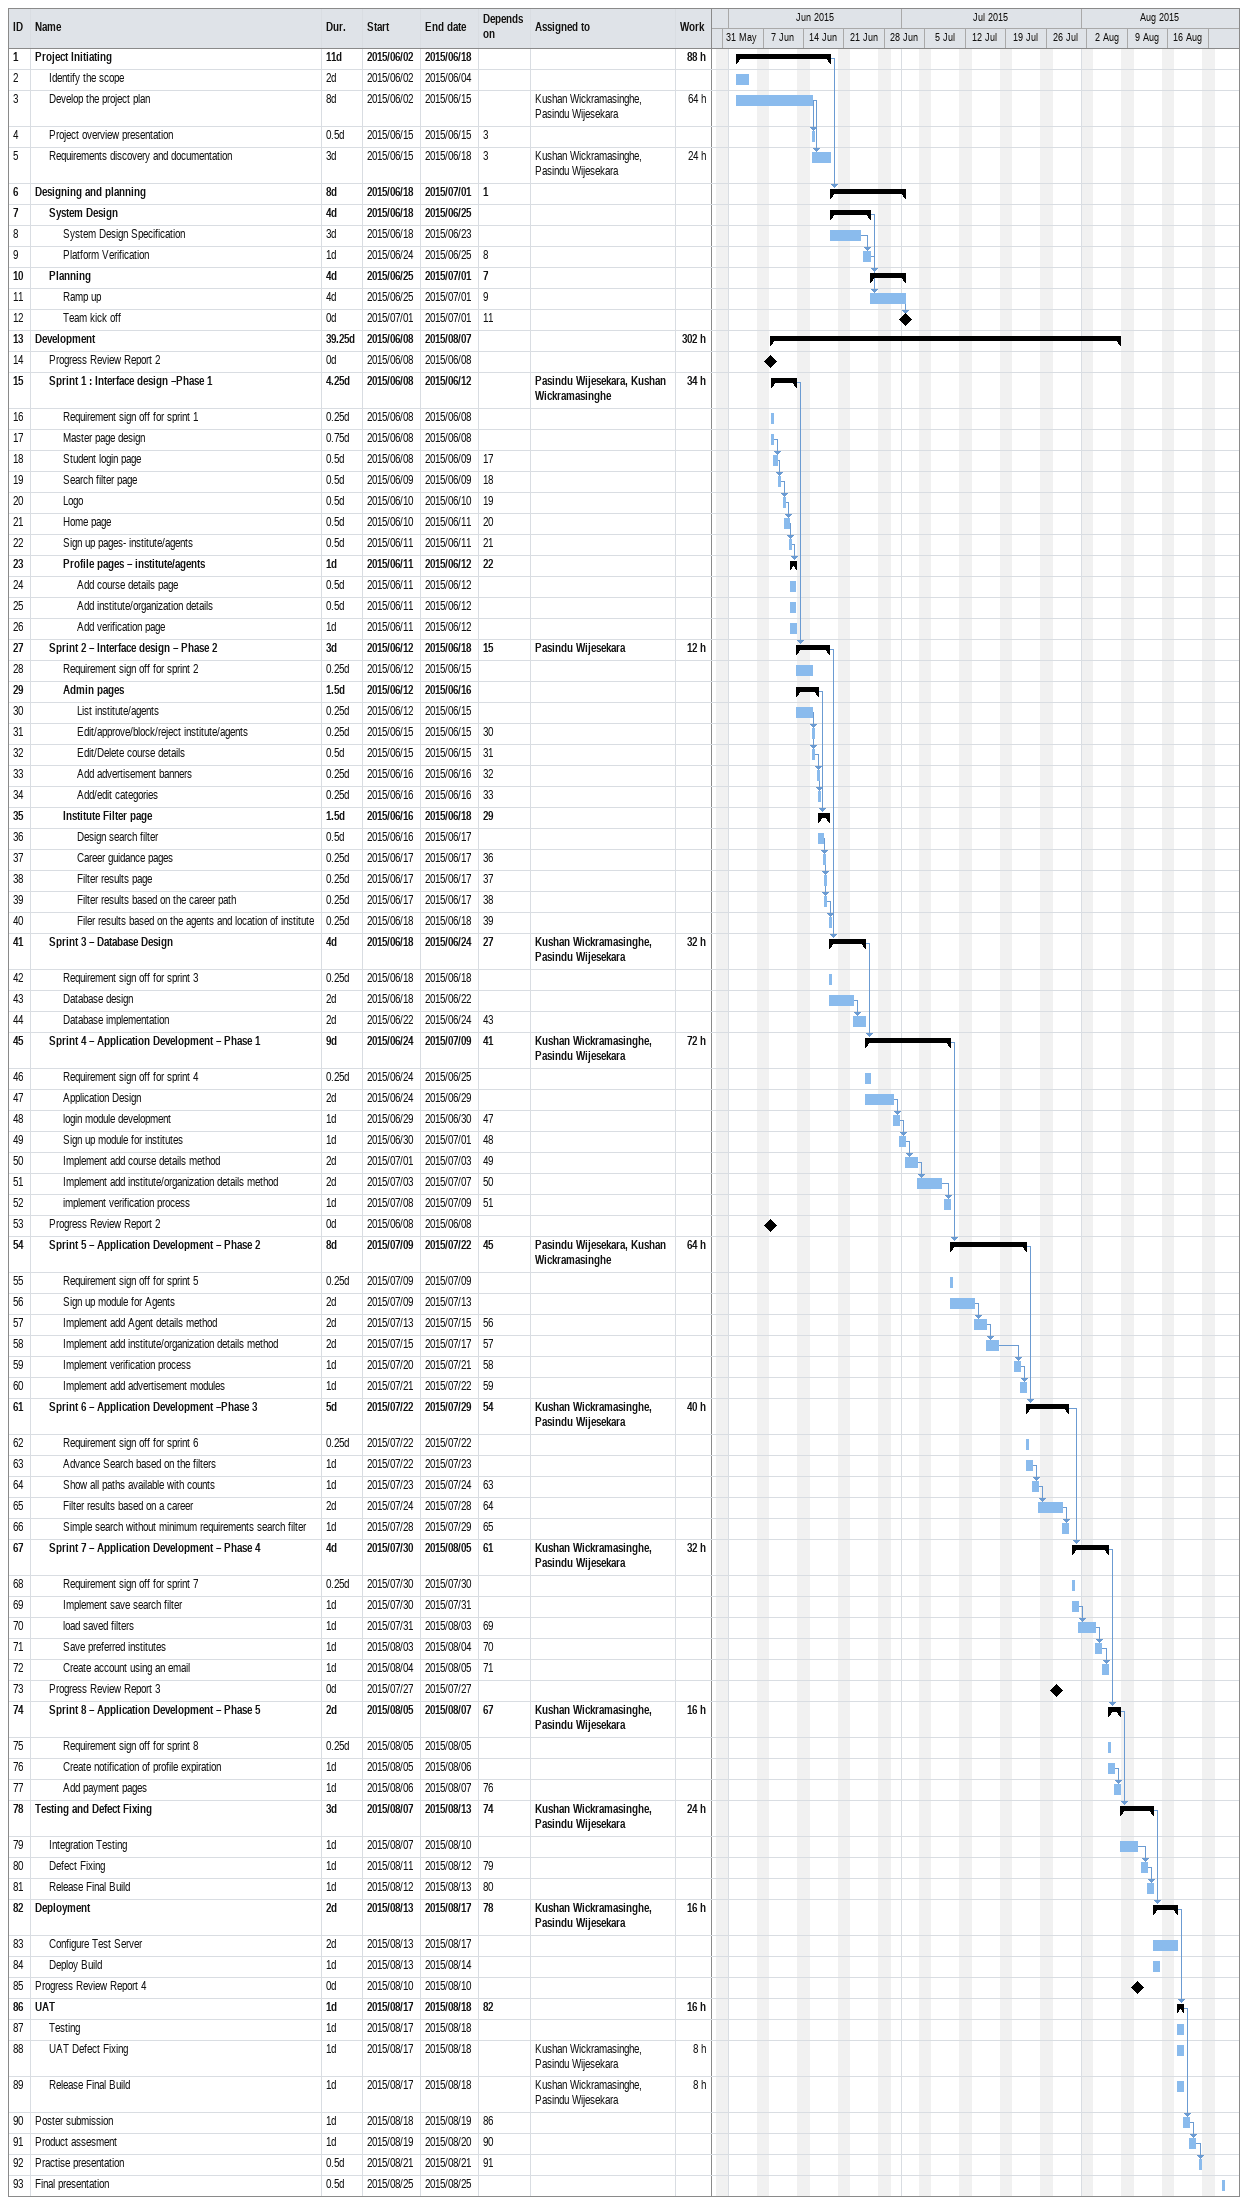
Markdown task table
| ID | Level | Task | Duration | Start | Finish | Predecessors | Resources | Work (h) |
|---|---|---|---|---|---|---|---|---|
| 1 | 1 | **Project Initiating** | 11d | 2015-06-02 | 2015-06-18 |  |  | 88 |
| 2 | 2 | Identify the scope | 2d | 2015-06-02 | 2015-06-04 |  |  |  |
| 3 | 2 | Develop the project plan | 8d | 2015-06-02 | 2015-06-15 |  | Kushan Wickramasinghe, Pasindu Wijesekara | 64 |
| 4 | 2 | Project overview presentation | 0.5d | 2015-06-15 | 2015-06-15 | 3 |  |  |
| 5 | 2 | Requirements discovery and documentation | 3d | 2015-06-15 | 2015-06-18 | 3 | Kushan Wickramasinghe, Pasindu Wijesekara | 24 |
| 6 | 1 | **Designing and planning** | 8d | 2015-06-18 | 2015-07-01 | 1 |  |  |
| 7 | 2 | **System Design** | 4d | 2015-06-18 | 2015-06-25 |  |  |  |
| 8 | 3 | System Design Specification | 3d | 2015-06-18 | 2015-06-23 |  |  |  |
| 9 | 3 | Platform Verification | 1d | 2015-06-24 | 2015-06-25 | 8 |  |  |
| 10 | 2 | **Planning** | 4d | 2015-06-25 | 2015-07-01 | 7 |  |  |
| 11 | 3 | Ramp up | 4d | 2015-06-25 | 2015-07-01 | 9 |  |  |
| 12 | 3 | Team kick off | 0d | 2015-07-01 | 2015-07-01 | 11 |  |  |
| 13 | 1 | **Development** | 39.25d | 2015-06-08 | 2015-08-07 |  |  | 302 |
| 14 | 2 | Progress Review Report 2 | 0d | 2015-06-08 | 2015-06-08 |  |  |  |
| 15 | 2 | **Sprint 1 : Interface design –Phase 1** | 4.25d | 2015-06-08 | 2015-06-12 |  | Pasindu Wijesekara, Kushan Wickramasinghe | 34 |
| 16 | 3 | Requirement sign off for sprint 1 | 0.25d | 2015-06-08 | 2015-06-08 |  |  |  |
| 17 | 3 | Master page design | 0.75d | 2015-06-08 | 2015-06-08 |  |  |  |
| 18 | 3 | Student login page | 0.5d | 2015-06-08 | 2015-06-09 | 17 |  |  |
| 19 | 3 | Search filter page | 0.5d | 2015-06-09 | 2015-06-09 | 18 |  |  |
| 20 | 3 | Logo | 0.5d | 2015-06-10 | 2015-06-10 | 19 |  |  |
| 21 | 3 | Home page | 0.5d | 2015-06-10 | 2015-06-11 | 20 |  |  |
| 22 | 3 | Sign up pages- institute/agents | 0.5d | 2015-06-11 | 2015-06-11 | 21 |  |  |
| 23 | 3 | **Profile pages – institute/agents** | 1d | 2015-06-11 | 2015-06-12 | 22 |  |  |
| 24 | 4 | Add course details page | 0.5d | 2015-06-11 | 2015-06-12 |  |  |  |
| 25 | 4 | Add institute/organization details | 0.5d | 2015-06-11 | 2015-06-12 |  |  |  |
| 26 | 4 | Add verification page | 1d | 2015-06-11 | 2015-06-12 |  |  |  |
| 27 | 2 | **Sprint 2 – Interface design – Phase 2** | 3d | 2015-06-12 | 2015-06-18 | 15 | Pasindu Wijesekara | 12 |
| 28 | 3 | Requirement sign off for sprint 2 | 0.25d | 2015-06-12 | 2015-06-15 |  |  |  |
| 29 | 3 | **Admin pages** | 1.5d | 2015-06-12 | 2015-06-16 |  |  |  |
| 30 | 4 | List institute/agents | 0.25d | 2015-06-12 | 2015-06-15 |  |  |  |
| 31 | 4 | Edit/approve/block/reject institute/agents | 0.25d | 2015-06-15 | 2015-06-15 | 30 |  |  |
| 32 | 4 | Edit/Delete course details | 0.5d | 2015-06-15 | 2015-06-15 | 31 |  |  |
| 33 | 4 | Add advertisement banners | 0.25d | 2015-06-16 | 2015-06-16 | 32 |  |  |
| 34 | 4 | Add/edit categories | 0.25d | 2015-06-16 | 2015-06-16 | 33 |  |  |
| 35 | 3 | **Institute Filter page** | 1.5d | 2015-06-16 | 2015-06-18 | 29 |  |  |
| 36 | 4 | Design search filter | 0.5d | 2015-06-16 | 2015-06-17 |  |  |  |
| 37 | 4 | Career guidance pages | 0.25d | 2015-06-17 | 2015-06-17 | 36 |  |  |
| 38 | 4 | Filter results page | 0.25d | 2015-06-17 | 2015-06-17 | 37 |  |  |
| 39 | 4 | Filter results based on the career path | 0.25d | 2015-06-17 | 2015-06-17 | 38 |  |  |
| 40 | 4 | Filer results based on the agents and location of institute | 0.25d | 2015-06-18 | 2015-06-18 | 39 |  |  |
| 41 | 2 | **Sprint 3 – Database Design** | 4d | 2015-06-18 | 2015-06-24 | 27 | Kushan Wickramasinghe, Pasindu Wijesekara | 32 |
| 42 | 3 | Requirement sign off for sprint 3 | 0.25d | 2015-06-18 | 2015-06-18 |  |  |  |
| 43 | 3 | Database design | 2d | 2015-06-18 | 2015-06-22 |  |  |  |
| 44 | 3 | Database implementation | 2d | 2015-06-22 | 2015-06-24 | 43 |  |  |
| 45 | 2 | **Sprint 4 – Application Development – Phase 1** | 9d | 2015-06-24 | 2015-07-09 | 41 | Kushan Wickramasinghe, Pasindu Wijesekara | 72 |
| 46 | 3 | Requirement sign off for sprint 4 | 0.25d | 2015-06-24 | 2015-06-25 |  |  |  |
| 47 | 3 | Application Design | 2d | 2015-06-24 | 2015-06-29 |  |  |  |
| 48 | 3 | login module development | 1d | 2015-06-29 | 2015-06-30 | 47 |  |  |
| 49 | 3 | Sign up module for institutes | 1d | 2015-06-30 | 2015-07-01 | 48 |  |  |
| 50 | 3 | Implement add course details method | 2d | 2015-07-01 | 2015-07-03 | 49 |  |  |
| 51 | 3 | Implement add institute/organization details method | 2d | 2015-07-03 | 2015-07-07 | 50 |  |  |
| 52 | 3 | implement verification process | 1d | 2015-07-08 | 2015-07-09 | 51 |  |  |
| 53 | 2 | Progress Review Report 2 | 0d | 2015-06-08 | 2015-06-08 |  |  |  |
| 54 | 2 | **Sprint 5 – Application Development – Phase 2** | 8d | 2015-07-09 | 2015-07-22 | 45 | Pasindu Wijesekara, Kushan Wickramasinghe | 64 |
| 55 | 3 | Requirement sign off for sprint 5 | 0.25d | 2015-07-09 | 2015-07-09 |  |  |  |
| 56 | 3 | Sign up module for Agents | 2d | 2015-07-09 | 2015-07-13 |  |  |  |
| 57 | 3 | Implement add Agent details method | 2d | 2015-07-13 | 2015-07-15 | 56 |  |  |
| 58 | 3 | Implement add institute/organization details method | 2d | 2015-07-15 | 2015-07-17 | 57 |  |  |
| 59 | 3 | Implement verification process | 1d | 2015-07-20 | 2015-07-21 | 58 |  |  |
| 60 | 3 | Implement add advertisement modules | 1d | 2015-07-21 | 2015-07-22 | 59 |  |  |
| 61 | 2 | **Sprint 6 – Application Development –Phase 3** | 5d | 2015-07-22 | 2015-07-29 | 54 | Kushan Wickramasinghe, Pasindu Wijesekara | 40 |
| 62 | 3 | Requirement sign off for sprint 6 | 0.25d | 2015-07-22 | 2015-07-22 |  |  |  |
| 63 | 3 | Advance Search based on the filters | 1d | 2015-07-22 | 2015-07-23 |  |  |  |
| 64 | 3 | Show all paths available with counts | 1d | 2015-07-23 | 2015-07-24 | 63 |  |  |
| 65 | 3 | Filter results based on a career | 2d | 2015-07-24 | 2015-07-28 | 64 |  |  |
| 66 | 3 | Simple search without minimum requirements search filter | 1d | 2015-07-28 | 2015-07-29 | 65 |  |  |
| 67 | 2 | **Sprint 7 – Application Development – Phase 4** | 4d | 2015-07-30 | 2015-08-05 | 61 | Kushan Wickramasinghe, Pasindu Wijesekara | 32 |
| 68 | 3 | Requirement sign off for sprint 7 | 0.25d | 2015-07-30 | 2015-07-30 |  |  |  |
| 69 | 3 | Implement save search filter | 1d | 2015-07-30 | 2015-07-31 |  |  |  |
| 70 | 3 | load saved filters | 1d | 2015-07-31 | 2015-08-03 | 69 |  |  |
| 71 | 3 | Save preferred institutes | 1d | 2015-08-03 | 2015-08-04 | 70 |  |  |
| 72 | 3 | Create account using an email | 1d | 2015-08-04 | 2015-08-05 | 71 |  |  |
| 73 | 2 | Progress Review Report 3 | 0d | 2015-07-27 | 2015-07-27 |  |  |  |
| 74 | 2 | **Sprint 8 – Application Development – Phase 5** | 2d | 2015-08-05 | 2015-08-07 | 67 | Kushan Wickramasinghe, Pasindu Wijesekara | 16 |
| 75 | 3 | Requirement sign off for sprint 8 | 0.25d | 2015-08-05 | 2015-08-05 |  |  |  |
| 76 | 3 | Create notification of profile expiration | 1d | 2015-08-05 | 2015-08-06 |  |  |  |
| 77 | 3 | Add payment pages | 1d | 2015-08-06 | 2015-08-07 | 76 |  |  |
| 78 | 1 | **Testing and Defect Fixing** | 3d | 2015-08-07 | 2015-08-13 | 74 | Kushan Wickramasinghe, Pasindu Wijesekara | 24 |
| 79 | 2 | Integration Testing | 1d | 2015-08-07 | 2015-08-10 |  |  |  |
| 80 | 2 | Defect Fixing | 1d | 2015-08-11 | 2015-08-12 | 79 |  |  |
| 81 | 2 | Release Final Build | 1d | 2015-08-12 | 2015-08-13 | 80 |  |  |
| 82 | 1 | **Deployment** | 2d | 2015-08-13 | 2015-08-17 | 78 | Kushan Wickramasinghe, Pasindu Wijesekara | 16 |
| 83 | 2 | Configure Test Server | 2d | 2015-08-13 | 2015-08-17 |  |  |  |
| 84 | 2 | Deploy Build | 1d | 2015-08-13 | 2015-08-14 |  |  |  |
| 85 | 1 | Progress Review Report 4 | 0d | 2015-08-10 | 2015-08-10 |  |  |  |
| 86 | 1 | **UAT** | 1d | 2015-08-17 | 2015-08-18 | 82 |  | 16 |
| 87 | 2 | Testing | 1d | 2015-08-17 | 2015-08-18 |  |  |  |
| 88 | 2 | UAT Defect Fixing | 1d | 2015-08-17 | 2015-08-18 |  | Kushan Wickramasinghe, Pasindu Wijesekara | 8 |
| 89 | 2 | Release Final Build | 1d | 2015-08-17 | 2015-08-18 |  | Kushan Wickramasinghe, Pasindu Wijesekara | 8 |
| 90 | 1 | Poster submission | 1d | 2015-08-18 | 2015-08-19 | 86 |  |  |
| 91 | 1 | Product assesment | 1d | 2015-08-19 | 2015-08-20 | 90 |  |  |
| 92 | 1 | Practise presentation | 0.5d | 2015-08-21 | 2015-08-21 | 91 |  |  |
| 93 | 1 | Final presentation | 0.5d | 2015-08-25 | 2015-08-25 |  |  |  |
